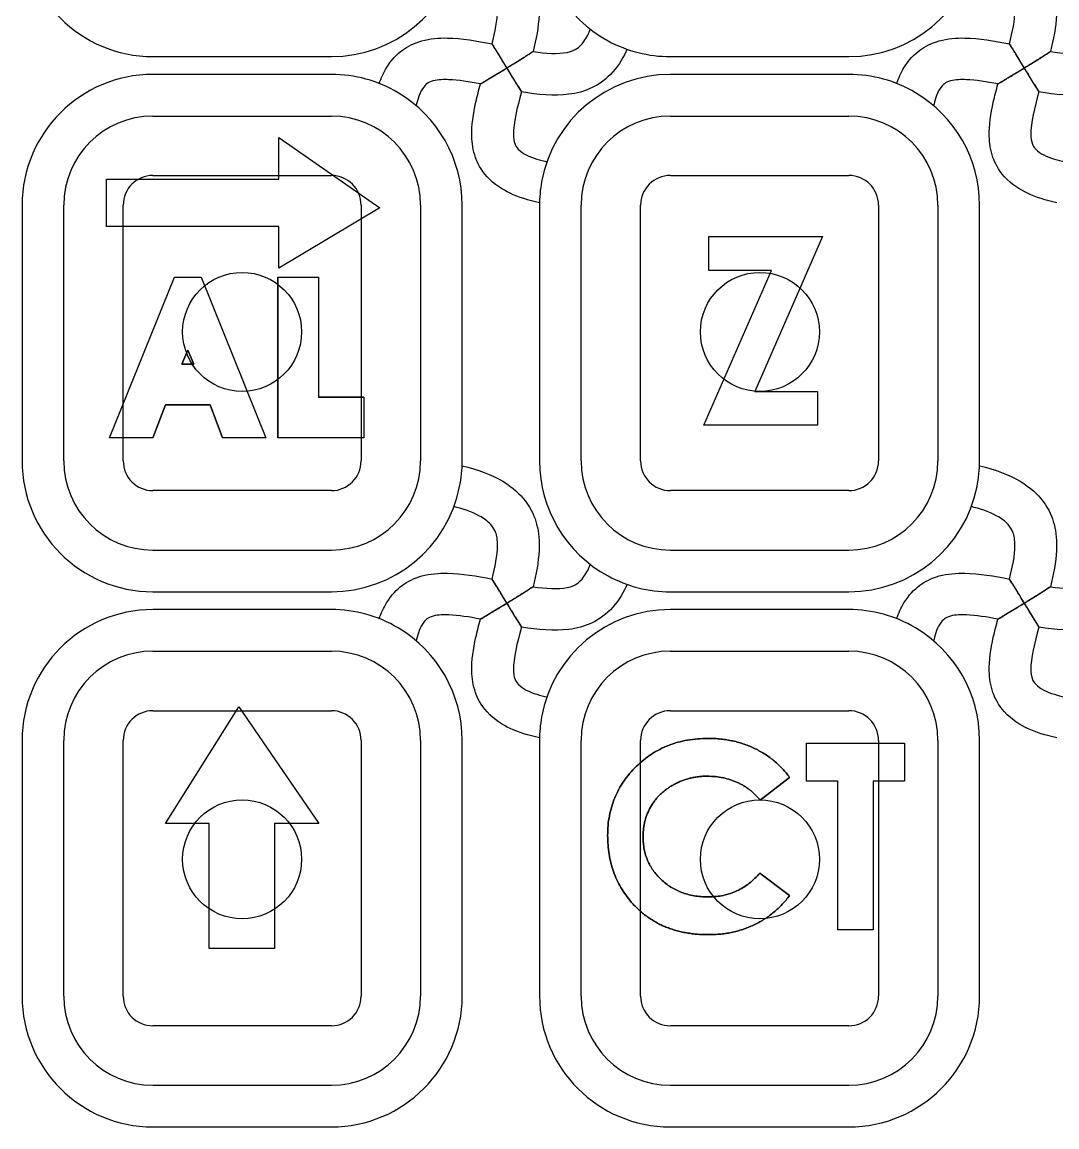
# Model space of a CAD drawing. Header units: millimetres. Extents: x -16.1 to 69.6, y -64.8 to -18.6.
# Drawn here: x -16.11 to 1.29, y -64.77 to -46.19 of the extents above; entities that cross this region are included whole.
import ezdxf

# ---------------------------------------------------------------- set-up
doc = ezdxf.new("R2010")
doc.units = ezdxf.units.MM
doc.linetypes.add('HIDDEN', pattern=[9.525, 6.35, -3.175])
doc.layers.get('0').update_dxf_attribs({"color": 137, "lineweight": 70, "true_color": 0x408080})
doc.layers.add('Hidden', color=254, linetype='HIDDEN', lineweight=70, true_color=0xd9d9d9)

msp = doc.modelspace()

# ---------------------------------------------------------------- linework, layer by layer
at = {"color": 254, "lineweight": -3, "true_color": 0xd9d9d9}
for p, q in [((-13.911, -46.774), (-10.911, -46.774)), ((-5.211, -46.774), (-2.211, -46.774)), ((-10.911, -47.074), (-13.911, -47.074)), ((-2.211, -47.074), (-5.211, -47.074)), ((-13.911, -47.774), (-10.911, -47.774)), ((-5.211, -47.774), (-2.211, -47.774)), ((-11.794, -48.134), (-10.094, -49.317)), ((-11.794, -48.834), (-11.794, -48.134)), ((-11.794, -48.134), (-10.094, -49.317)), ((-11.794, -48.834), (-11.794, -48.134)), ((-14.694, -48.834), (-11.794, -48.834)), ((-14.694, -49.634), (-14.694, -48.834)), ((-14.694, -48.834), (-11.794, -48.834)), ((-14.694, -49.634), (-14.694, -48.834)), ((-16.111, -49.274), (-16.111, -53.574)), ((-15.411, -53.574), (-15.411, -49.274)), ((-10.094, -49.317), (-11.794, -50.334)), ((-10.094, -49.317), (-11.794, -50.334)), ((-9.411, -49.274), (-9.411, -53.574)), ((-8.711, -53.574), (-8.711, -49.274)), ((-7.411, -49.274), (-7.411, -53.574)), ((-6.711, -53.574), (-6.711, -49.274)), ((-0.711, -49.274), (-0.711, -53.574)), ((-0.011, -53.574), (-0.011, -49.274)), ((-11.794, -49.634), (-14.694, -49.634)), ((-11.794, -49.634), (-14.694, -49.634)), ((-11.794, -50.334), (-11.794, -49.634)), ((-11.794, -50.334), (-11.794, -49.634)), ((-4.566, -49.799), (-2.652, -49.799)), ((-4.566, -50.369), (-4.566, -49.799)), ((-4.566, -49.799), (-2.652, -49.799)), ((-4.566, -50.369), (-4.566, -49.799)), ((-2.652, -49.799), (-3.79, -52.404)), ((-2.652, -49.799), (-3.79, -52.404)), ((-14.64, -53.184), (-13.55, -50.484)), ((-14.64, -53.184), (-13.55, -50.484)), ((-13.55, -50.484), (-13.1, -50.484)), ((-13.55, -50.484), (-13.1, -50.484)), ((-13.1, -50.484), (-12.01, -53.184)), ((-13.1, -50.484), (-12.01, -53.184)), ((-11.812, -50.484), (-11.812, -53.184)), ((-11.812, -50.484), (-11.127, -50.484)), ((-11.812, -50.484), (-11.127, -50.484)), ((-11.812, -53.184), (-11.812, -50.484)), ((-11.127, -50.484), (-11.127, -52.499)), ((-11.127, -50.484), (-11.127, -52.499)), ((-4.647, -52.974), (-3.509, -50.369)), ((-4.647, -52.974), (-3.509, -50.369)), ((-3.509, -50.369), (-4.566, -50.369)), ((-3.509, -50.369), (-4.566, -50.369)), ((-13.426, -51.946), (-13.325, -51.713)), ((-13.325, -51.713), (-13.426, -51.946)), ((-13.325, -51.713), (-13.225, -51.946)), ((-13.225, -51.946), (-13.325, -51.713)), ((-13.225, -51.946), (-13.426, -51.946)), ((-13.426, -51.946), (-13.225, -51.946)), ((-10.365, -52.499), (-11.127, -52.499)), ((-11.127, -52.499), (-10.365, -52.499)), ((-10.365, -52.499), (-10.365, -53.184)), ((-10.365, -52.499), (-10.365, -53.184)), ((-3.79, -52.404), (-2.734, -52.404)), ((-3.79, -52.404), (-2.734, -52.404)), ((-2.734, -52.404), (-2.734, -52.974)), ((-2.734, -52.404), (-2.734, -52.974)), ((-13.91, -53.184), (-13.7, -52.63)), ((-13.7, -52.63), (-13.91, -53.184)), ((-13.7, -52.63), (-12.951, -52.63)), ((-12.951, -52.63), (-13.7, -52.63)), ((-12.951, -52.63), (-12.741, -53.184)), ((-12.741, -53.184), (-12.951, -52.63)), ((-2.734, -52.974), (-4.647, -52.974)), ((-2.734, -52.974), (-4.647, -52.974)), ((-13.91, -53.184), (-14.64, -53.184)), ((-13.91, -53.184), (-14.64, -53.184)), ((-12.01, -53.184), (-12.741, -53.184)), ((-12.01, -53.184), (-12.741, -53.184)), ((-10.365, -53.184), (-11.812, -53.184)), ((-10.365, -53.184), (-11.812, -53.184)), ((-13.911, -55.074), (-10.911, -55.074)), ((-5.211, -55.074), (-2.211, -55.074)), ((-13.911, -55.774), (-10.911, -55.774)), ((-5.211, -55.774), (-2.211, -55.774)), ((-10.911, -56.074), (-13.911, -56.074)), ((-2.211, -56.074), (-5.211, -56.074)), ((-13.911, -56.774), (-10.911, -56.774)), ((-5.211, -56.774), (-2.211, -56.774)), ((-13.7, -59.674), (-12.468, -57.709)), ((-13.7, -59.674), (-12.468, -57.709)), ((-12.468, -57.709), (-11.121, -59.674)), ((-12.468, -57.709), (-11.121, -59.674)), ((-16.111, -58.274), (-16.111, -62.574)), ((-15.411, -62.574), (-15.411, -58.274)), ((-9.411, -58.274), (-9.411, -62.574)), ((-8.711, -62.574), (-8.711, -58.274)), ((-7.411, -58.274), (-7.411, -62.574)), ((-6.711, -62.574), (-6.711, -58.274)), ((-2.924, -58.957), (-2.924, -58.321)), ((-2.924, -58.321), (-1.274, -58.321)), ((-2.924, -58.321), (-1.274, -58.321)), ((-2.924, -58.957), (-2.924, -58.321)), ((-1.274, -58.321), (-1.274, -58.957)), ((-1.274, -58.321), (-1.274, -58.957)), ((-0.711, -58.274), (-0.711, -62.574)), ((-0.011, -62.574), (-0.011, -58.274)), ((-3.702, -59.277), (-3.206, -58.897)), ((-3.206, -58.897), (-3.702, -59.277)), ((-2.397, -58.957), (-2.924, -58.957)), ((-2.397, -58.957), (-2.924, -58.957)), ((-2.397, -61.461), (-2.397, -58.957)), ((-2.397, -61.461), (-2.397, -58.957)), ((-1.801, -58.957), (-1.801, -61.461)), ((-1.274, -58.957), (-1.801, -58.957)), ((-1.801, -58.957), (-1.801, -61.461)), ((-1.274, -58.957), (-1.801, -58.957)), ((-12.964, -59.674), (-13.7, -59.674)), ((-12.964, -59.674), (-13.7, -59.674)), ((-12.964, -61.774), (-12.964, -59.674)), ((-12.964, -61.774), (-12.964, -59.674)), ((-11.121, -59.674), (-11.864, -59.674)), ((-11.864, -59.674), (-11.864, -61.774)), ((-11.864, -59.674), (-11.864, -61.774)), ((-11.121, -59.674), (-11.864, -59.674)), ((-3.206, -60.883), (-3.704, -60.506)), ((-3.704, -60.506), (-3.206, -60.883)), ((-1.801, -61.461), (-2.397, -61.461)), ((-1.801, -61.461), (-2.397, -61.461)), ((-11.864, -61.774), (-12.964, -61.774)), ((-11.864, -61.774), (-12.964, -61.774)), ((-13.911, -64.074), (-10.911, -64.074)), ((-5.211, -64.074), (-2.211, -64.074)), ((-13.911, -64.774), (-10.911, -64.774)), ((-5.211, -64.774), (-2.211, -64.774))]:
    msp.add_line(p, q, dxfattribs=at)
for centre, radius, start, end in [((-13.911, -44.574), 2.2, 180, 270), ((-5.211, -44.574), 2.2, 180, 241.5672), ((-10.911, -44.574), 2.2, 270, 348.6735), ((-2.211, -44.574), 2.2, 270, 348.6735), ((-5.211, -44.574), 2.2, 241.5672, 270), ((-13.911, -49.274), 2.2, 90, 180), ((-10.911, -49.274), 2.2, 59.3326, 90), ((-5.211, -49.274), 2.2, 90, 169.6962), ((-2.211, -49.274), 2.2, 59.3326, 90), ((-10.911, -49.274), 2.2, 360, 59.3326), ((-2.211, -49.274), 2.2, 360, 59.3326), ((-13.911, -49.274), 1.5, 90, 180), ((-10.911, -49.274), 1.5, 360, 90), ((-5.211, -49.274), 1.5, 90, 180), ((-2.211, -49.274), 1.5, 360, 90), ((-5.211, -49.274), 2.2, 169.6962, 180), ((-13.911, -53.574), 2.2, 180, 270), ((-13.911, -53.574), 1.5, 180, 270), ((-10.911, -53.574), 1.5, 270, 360), ((-10.911, -53.574), 2.2, 348.6735, 360), ((-5.211, -53.574), 2.2, 180, 241.5672), ((-5.211, -53.574), 1.5, 180, 270), ((-2.211, -53.574), 1.5, 270, 360), ((-2.211, -53.574), 2.2, 348.6735, 360), ((-10.911, -53.574), 2.2, 270, 348.6735), ((-2.211, -53.574), 2.2, 270, 348.6735), ((-5.211, -53.574), 2.2, 241.5672, 270), ((-13.911, -58.274), 2.2, 90, 180), ((-10.911, -58.274), 2.2, 59.3326, 90), ((-5.211, -58.274), 2.2, 90, 169.6962), ((-2.211, -58.274), 2.2, 59.3326, 90), ((-10.911, -58.274), 2.2, 360, 59.3326), ((-2.211, -58.274), 2.2, 360, 59.3326), ((-13.911, -58.274), 1.5, 90, 180), ((-10.911, -58.274), 1.5, 360, 90), ((-5.211, -58.274), 1.5, 90, 180), ((-2.211, -58.274), 1.5, 360, 90), ((-5.211, -58.274), 2.2, 169.6962, 180), ((-13.911, -62.574), 2.2, 180, 270), ((-13.911, -62.574), 1.5, 180, 270), ((-10.911, -62.574), 1.5, 270, 360), ((-10.911, -62.574), 2.2, 270, 360), ((-5.211, -62.574), 2.2, 180, 270), ((-5.211, -62.574), 1.5, 180, 270), ((-2.211, -62.574), 2.2, 270, 360), ((-2.211, -62.574), 1.5, 270, 360)]:
    msp.add_arc(centre, radius, start, end, dxfattribs=at)
for points, knots in [([(-8.712, -44.656), (-8.447, -44.717), (-8.219, -44.803), (-7.857, -45.02), (-7.736, -45.134), (-7.541, -45.39), (-7.488, -45.528), (-7.421, -45.782), (-7.412, -45.932), (-7.428, -46.275), (-7.467, -46.481), (-7.52, -46.69)], [0.000002828, 0.000002828, 0.000002828, 0.000002828, 0.000819456, 0.000819456, 0.001568226, 0.001568226, 0.002499015, 0.002499015, 0.003742134, 0.003742134, 0.005425655, 0.005425655, 0.005425655, 0.005425655]), ([(-0.012, -44.656), (0.253, -44.717), (0.481, -44.803), (0.843, -45.02), (0.964, -45.134), (1.159, -45.39), (1.212, -45.528), (1.279, -45.782), (1.288, -45.932), (1.272, -46.275), (1.233, -46.481), (1.18, -46.69)], [0.000002828, 0.000002828, 0.000002828, 0.000002828, 0.000819456, 0.000819456, 0.001568226, 0.001568226, 0.002499015, 0.002499015, 0.003742134, 0.003742134, 0.005425655, 0.005425655, 0.005425655, 0.005425655]), ([(-8.209, -46.56), (-8.156, -46.356), (-8.118, -46.162), (-8.116, -45.9), (-8.129, -45.828), (-8.163, -45.738), (-8.185, -45.693), (-8.283, -45.586), (-8.35, -45.538), (-8.559, -45.423), (-8.723, -45.373), (-8.849, -45.343)], [0.000327031, 0.000327031, 0.000327031, 0.000327031, 0.000976371, 0.000976371, 0.001368265, 0.001368265, 0.001620602, 0.001620602, 0.001917694, 0.001917694, 0.002526456, 0.002526456, 0.002526456, 0.002526456]), ([(0.491, -46.56), (0.544, -46.356), (0.582, -46.162), (0.584, -45.9), (0.571, -45.828), (0.537, -45.738), (0.515, -45.693), (0.417, -45.586), (0.35, -45.538), (0.141, -45.423), (-0.023, -45.373), (-0.149, -45.343)], [0.000327031, 0.000327031, 0.000327031, 0.000327031, 0.000976371, 0.000976371, 0.001368265, 0.001368265, 0.001620602, 0.001620602, 0.001917694, 0.001917694, 0.002526456, 0.002526456, 0.002526456, 0.002526456]), ([(-7.52, -46.69), (-7.305, -46.722), (-7.102, -46.735), (-6.866, -46.687), (-6.816, -46.662), (-6.748, -46.615), (-6.707, -46.58), (-6.615, -46.452), (-6.58, -46.376), (-6.557, -46.314)], [0.000381157, 0.000381157, 0.000381157, 0.000381157, 0.001045418, 0.001045418, 0.001394921, 0.001394921, 0.001747637, 0.001747637, 0.00215263, 0.00215263, 0.00215263, 0.00215263]), ([(1.18, -46.69), (1.395, -46.722), (1.598, -46.735), (1.834, -46.687), (1.884, -46.662), (1.952, -46.615), (1.993, -46.58), (2.085, -46.452), (2.12, -46.376), (2.143, -46.314)], [0.000381157, 0.000381157, 0.000381157, 0.000381157, 0.001045418, 0.001045418, 0.001394921, 0.001394921, 0.001747637, 0.001747637, 0.00215263, 0.00215263, 0.00215263, 0.00215263]), ([(-10.106, -47.226), (-10.074, -47.134), (-10.033, -47.045), (-9.902, -46.83), (-9.81, -46.735), (-9.63, -46.602), (-9.524, -46.546), (-9.251, -46.471), (-9.106, -46.459), (-8.719, -46.466), (-8.465, -46.509), (-8.209, -46.56)], [0.000236583, 0.000236583, 0.000236583, 0.000236583, 0.000528899, 0.000528899, 0.000990963, 0.000990963, 0.001412118, 0.001412118, 0.001840691, 0.001840691, 0.002531894, 0.002531894, 0.002531894, 0.002531894]), ([(-7.96, -46.967), (-7.983, -46.928), (-8.019, -46.87), (-8.066, -46.792), (-8.101, -46.734), (-8.149, -46.656), (-8.185, -46.598), (-8.209, -46.56)], [-0.0000034663, -0.0000034663, -0.0000034663, -0.0000034663, 0.0002105346, 0.000317535, 0.0004245354, 0.0005315359, 0.0007455367, 0.0007455367, 0.0007455367, 0.0007455367]), ([(-1.406, -47.226), (-1.374, -47.134), (-1.333, -47.045), (-1.202, -46.83), (-1.11, -46.735), (-0.93, -46.602), (-0.824, -46.546), (-0.551, -46.471), (-0.406, -46.459), (-0.019, -46.466), (0.235, -46.509), (0.491, -46.56)], [0.000236583, 0.000236583, 0.000236583, 0.000236583, 0.000528899, 0.000528899, 0.000990963, 0.000990963, 0.001412118, 0.001412118, 0.001840691, 0.001840691, 0.002531894, 0.002531894, 0.002531894, 0.002531894]), ([(0.74, -46.967), (0.717, -46.928), (0.681, -46.87), (0.634, -46.792), (0.599, -46.734), (0.551, -46.656), (0.515, -46.598), (0.491, -46.56)], [-0.0000034663, -0.0000034663, -0.0000034663, -0.0000034663, 0.0002105346, 0.000317535, 0.0004245354, 0.0005315359, 0.0007455367, 0.0007455367, 0.0007455367, 0.0007455367]), ([(-7.52, -46.69), (-7.561, -46.718), (-7.623, -46.758), (-7.707, -46.811), (-7.77, -46.851), (-7.854, -46.903), (-7.917, -46.941), (-7.96, -46.967)], [0.0007914947, 0.0007914947, 0.0007914947, 0.0007914947, 0.0010182635, 0.0011316479, 0.0012450324, 0.0013584168, 0.0015851857, 0.0015851857, 0.0015851857, 0.0015851857]), ([(-5.938, -46.649), (-5.991, -46.772), (-6.068, -46.908), (-6.285, -47.152), (-6.402, -47.237), (-6.656, -47.359), (-6.791, -47.392), (-7.166, -47.439), (-7.435, -47.414), (-7.713, -47.369)], [0.000092008, 0.000092008, 0.000092008, 0.000092008, 0.000456488, 0.000456488, 0.000803951, 0.000803951, 0.001166887, 0.001166887, 0.001880234, 0.001880234, 0.001880234, 0.001880234]), ([(1.18, -46.69), (1.139, -46.718), (1.077, -46.758), (0.993, -46.811), (0.93, -46.851), (0.846, -46.903), (0.783, -46.941), (0.74, -46.967)], [0.0007914947, 0.0007914947, 0.0007914947, 0.0007914947, 0.0010182635, 0.0011316479, 0.0012450324, 0.0013584168, 0.0015851857, 0.0015851857, 0.0015851857, 0.0015851857]), ([(2.762, -46.649), (2.709, -46.772), (2.632, -46.908), (2.415, -47.152), (2.298, -47.237), (2.044, -47.359), (1.909, -47.392), (1.534, -47.439), (1.265, -47.414), (0.987, -47.369)], [0.000092008, 0.000092008, 0.000092008, 0.000092008, 0.000456488, 0.000456488, 0.000803951, 0.000803951, 0.001166887, 0.001166887, 0.001880234, 0.001880234, 0.001880234, 0.001880234]), ([(-8.403, -47.235), (-8.361, -47.209), (-8.298, -47.171), (-8.213, -47.12), (-8.15, -47.082), (-8.065, -47.031), (-8.002, -46.993), (-7.96, -46.967)], [0.0007893728, 0.0007893728, 0.0007893728, 0.0007893728, 0.0010155213, 0.0011285956, 0.0012416698, 0.0013547441, 0.0015808926, 0.0015808926, 0.0015808926, 0.0015808926]), ([(-7.96, -46.967), (-7.937, -47.005), (-7.902, -47.063), (-7.855, -47.14), (-7.82, -47.197), (-7.773, -47.274), (-7.737, -47.331), (-7.713, -47.369)], [-0.0000034661, -0.0000034661, -0.0000034661, -0.0000034661, 0.0002097471, 0.0003163537, 0.0004229602, 0.0005295668, 0.00074278, 0.00074278, 0.00074278, 0.00074278]), ([(0.297, -47.235), (0.339, -47.209), (0.402, -47.171), (0.487, -47.12), (0.55, -47.082), (0.635, -47.031), (0.698, -46.993), (0.74, -46.967)], [0.0007893728, 0.0007893728, 0.0007893728, 0.0007893728, 0.0010155213, 0.0011285956, 0.0012416698, 0.0013547441, 0.0015808926, 0.0015808926, 0.0015808926, 0.0015808926]), ([(0.74, -46.967), (0.763, -47.005), (0.798, -47.063), (0.845, -47.14), (0.88, -47.197), (0.927, -47.274), (0.963, -47.331), (0.987, -47.369)], [-0.0000034661, -0.0000034661, -0.0000034661, -0.0000034661, 0.0002097471, 0.0003163537, 0.0004229602, 0.0005295668, 0.00074278, 0.00074278, 0.00074278, 0.00074278]), ([(-8.403, -47.235), (-8.594, -47.199), (-8.775, -47.169), (-9.011, -47.159), (-9.115, -47.16), (-9.251, -47.197), (-9.282, -47.214), (-9.324, -47.247), (-9.351, -47.273), (-9.436, -47.407), (-9.468, -47.523), (-9.484, -47.599)], [0.000387385, 0.000387385, 0.000387385, 0.000387385, 0.000988069, 0.000988069, 0.001280582, 0.001280582, 0.001454996, 0.001454996, 0.001624699, 0.001624699, 0.001965327, 0.001965327, 0.001965327, 0.001965327]), ([(0.297, -47.235), (0.106, -47.199), (-0.075, -47.169), (-0.311, -47.159), (-0.415, -47.16), (-0.551, -47.197), (-0.582, -47.214), (-0.624, -47.247), (-0.651, -47.273), (-0.736, -47.407), (-0.768, -47.523), (-0.784, -47.599)], [0.000387385, 0.000387385, 0.000387385, 0.000387385, 0.000988069, 0.000988069, 0.001280582, 0.001280582, 0.001454996, 0.001454996, 0.001624699, 0.001624699, 0.001965327, 0.001965327, 0.001965327, 0.001965327]), ([(-7.41, -49.231), (-7.598, -49.192), (-7.763, -49.14), (-8.028, -49.014), (-8.172, -48.927), (-8.4, -48.675), (-8.455, -48.557), (-8.529, -48.35), (-8.545, -48.227), (-8.553, -47.93), (-8.526, -47.738), (-8.458, -47.439), (-8.431, -47.337), (-8.403, -47.235)], [0.000002739, 0.000002739, 0.000002739, 0.000002739, 0.000579261, 0.000579261, 0.00107504, 0.00107504, 0.001516362, 0.001516362, 0.002133538, 0.002133538, 0.003101776, 0.003101776, 0.003591376, 0.003591376, 0.003591376, 0.003591376]), ([(-7.713, -47.369), (-7.789, -47.634), (-7.852, -47.892), (-7.848, -48.134), (-7.843, -48.197), (-7.813, -48.271), (-7.798, -48.299), (-7.729, -48.371), (-7.678, -48.403), (-7.52, -48.485), (-7.385, -48.521), (-7.285, -48.542)], [0.000314466, 0.000314466, 0.000314466, 0.000314466, 0.001136934, 0.001136934, 0.001344298, 0.001344298, 0.001436388, 0.001436388, 0.001557454, 0.001557454, 0.001859731, 0.001859731, 0.001859731, 0.001859731]), ([(1.29, -49.231), (1.102, -49.192), (0.937, -49.14), (0.672, -49.014), (0.528, -48.927), (0.3, -48.675), (0.245, -48.557), (0.171, -48.35), (0.155, -48.227), (0.147, -47.93), (0.174, -47.738), (0.242, -47.439), (0.269, -47.337), (0.297, -47.235)], [0.000002739, 0.000002739, 0.000002739, 0.000002739, 0.000579261, 0.000579261, 0.00107504, 0.00107504, 0.001516362, 0.001516362, 0.002133538, 0.002133538, 0.003101776, 0.003101776, 0.003591376, 0.003591376, 0.003591376, 0.003591376]), ([(0.987, -47.369), (0.911, -47.634), (0.848, -47.892), (0.852, -48.134), (0.857, -48.197), (0.887, -48.271), (0.902, -48.299), (0.971, -48.371), (1.022, -48.403), (1.18, -48.485), (1.315, -48.521), (1.415, -48.542)], [0.000314466, 0.000314466, 0.000314466, 0.000314466, 0.001136934, 0.001136934, 0.001344298, 0.001344298, 0.001436388, 0.001436388, 0.001557454, 0.001557454, 0.001859731, 0.001859731, 0.001859731, 0.001859731]), ([(-8.712, -53.656), (-8.447, -53.717), (-8.219, -53.803), (-7.857, -54.02), (-7.736, -54.134), (-7.541, -54.39), (-7.488, -54.528), (-7.421, -54.782), (-7.412, -54.932), (-7.428, -55.275), (-7.467, -55.481), (-7.52, -55.69)], [0.000002828, 0.000002828, 0.000002828, 0.000002828, 0.000819456, 0.000819456, 0.001568226, 0.001568226, 0.002499015, 0.002499015, 0.003742134, 0.003742134, 0.005425654, 0.005425654, 0.005425654, 0.005425654]), ([(-0.012, -53.656), (0.253, -53.717), (0.481, -53.803), (0.843, -54.02), (0.964, -54.134), (1.159, -54.39), (1.212, -54.528), (1.279, -54.782), (1.288, -54.932), (1.272, -55.275), (1.233, -55.481), (1.18, -55.69)], [0.000002828, 0.000002828, 0.000002828, 0.000002828, 0.000819456, 0.000819456, 0.001568226, 0.001568226, 0.002499015, 0.002499015, 0.003742134, 0.003742134, 0.005425654, 0.005425654, 0.005425654, 0.005425654]), ([(-8.209, -55.56), (-8.156, -55.356), (-8.118, -55.162), (-8.116, -54.9), (-8.129, -54.828), (-8.163, -54.738), (-8.185, -54.693), (-8.283, -54.586), (-8.35, -54.538), (-8.559, -54.423), (-8.723, -54.373), (-8.849, -54.343)], [0.000327031, 0.000327031, 0.000327031, 0.000327031, 0.000976371, 0.000976371, 0.001368265, 0.001368265, 0.001620602, 0.001620602, 0.001917694, 0.001917694, 0.002526457, 0.002526457, 0.002526457, 0.002526457]), ([(0.491, -55.56), (0.544, -55.356), (0.582, -55.162), (0.584, -54.9), (0.571, -54.828), (0.537, -54.738), (0.515, -54.693), (0.417, -54.586), (0.35, -54.538), (0.141, -54.423), (-0.023, -54.373), (-0.149, -54.343)], [0.000327031, 0.000327031, 0.000327031, 0.000327031, 0.000976371, 0.000976371, 0.001368265, 0.001368265, 0.001620602, 0.001620602, 0.001917694, 0.001917694, 0.002526456, 0.002526456, 0.002526456, 0.002526456]), ([(-7.52, -55.69), (-7.305, -55.722), (-7.102, -55.735), (-6.866, -55.687), (-6.816, -55.662), (-6.748, -55.615), (-6.707, -55.58), (-6.615, -55.452), (-6.58, -55.376), (-6.557, -55.314)], [0.000381157, 0.000381157, 0.000381157, 0.000381157, 0.001045418, 0.001045418, 0.001394921, 0.001394921, 0.001747637, 0.001747637, 0.00215263, 0.00215263, 0.00215263, 0.00215263]), ([(1.18, -55.69), (1.395, -55.722), (1.598, -55.735), (1.834, -55.687), (1.884, -55.662), (1.952, -55.615), (1.993, -55.58), (2.085, -55.452), (2.12, -55.376), (2.143, -55.314)], [0.000381157, 0.000381157, 0.000381157, 0.000381157, 0.001045418, 0.001045418, 0.001394921, 0.001394921, 0.001747637, 0.001747637, 0.00215263, 0.00215263, 0.00215263, 0.00215263]), ([(-10.106, -56.226), (-10.074, -56.134), (-10.033, -56.045), (-9.902, -55.83), (-9.81, -55.735), (-9.63, -55.602), (-9.524, -55.546), (-9.251, -55.471), (-9.106, -55.459), (-8.719, -55.466), (-8.465, -55.509), (-8.209, -55.56)], [0.000236584, 0.000236584, 0.000236584, 0.000236584, 0.000528899, 0.000528899, 0.000990963, 0.000990963, 0.001412118, 0.001412118, 0.001840691, 0.001840691, 0.002531894, 0.002531894, 0.002531894, 0.002531894]), ([(-1.406, -56.226), (-1.374, -56.134), (-1.333, -56.045), (-1.202, -55.83), (-1.11, -55.735), (-0.93, -55.602), (-0.824, -55.546), (-0.551, -55.471), (-0.406, -55.459), (-0.019, -55.466), (0.235, -55.509), (0.491, -55.56)], [0.000236584, 0.000236584, 0.000236584, 0.000236584, 0.000528899, 0.000528899, 0.000990963, 0.000990963, 0.001412118, 0.001412118, 0.001840691, 0.001840691, 0.002531893, 0.002531893, 0.002531893, 0.002531893]), ([(-7.96, -55.967), (-7.983, -55.928), (-8.019, -55.87), (-8.066, -55.792), (-8.101, -55.734), (-8.149, -55.656), (-8.185, -55.598), (-8.209, -55.56)], [-0.0000034663, -0.0000034663, -0.0000034663, -0.0000034663, 0.0002105346, 0.000317535, 0.0004245354, 0.0005315359, 0.0007455367, 0.0007455367, 0.0007455367, 0.0007455367]), ([(-7.52, -55.69), (-7.561, -55.718), (-7.623, -55.758), (-7.707, -55.811), (-7.77, -55.851), (-7.854, -55.903), (-7.917, -55.941), (-7.96, -55.967)], [0.0007914947, 0.0007914947, 0.0007914947, 0.0007914947, 0.0010182635, 0.0011316479, 0.0012450324, 0.0013584168, 0.0015851857, 0.0015851857, 0.0015851857, 0.0015851857]), ([(-5.938, -55.649), (-5.991, -55.772), (-6.068, -55.908), (-6.285, -56.152), (-6.402, -56.237), (-6.656, -56.359), (-6.791, -56.392), (-7.166, -56.439), (-7.435, -56.414), (-7.713, -56.369)], [0.000092008, 0.000092008, 0.000092008, 0.000092008, 0.000456488, 0.000456488, 0.000803951, 0.000803951, 0.001166887, 0.001166887, 0.001880234, 0.001880234, 0.001880234, 0.001880234]), ([(0.74, -55.967), (0.717, -55.928), (0.681, -55.87), (0.634, -55.792), (0.599, -55.734), (0.551, -55.656), (0.515, -55.598), (0.491, -55.56)], [-0.0000034663, -0.0000034663, -0.0000034663, -0.0000034663, 0.0002105346, 0.000317535, 0.0004245354, 0.0005315359, 0.0007455367, 0.0007455367, 0.0007455367, 0.0007455367]), ([(1.18, -55.69), (1.139, -55.718), (1.077, -55.758), (0.993, -55.811), (0.93, -55.851), (0.846, -55.903), (0.783, -55.941), (0.74, -55.967)], [0.0007914947, 0.0007914947, 0.0007914947, 0.0007914947, 0.0010182635, 0.0011316479, 0.0012450324, 0.0013584168, 0.0015851857, 0.0015851857, 0.0015851857, 0.0015851857]), ([(2.762, -55.649), (2.709, -55.772), (2.632, -55.908), (2.415, -56.152), (2.298, -56.237), (2.044, -56.359), (1.909, -56.392), (1.534, -56.439), (1.265, -56.414), (0.987, -56.369)], [0.000092008, 0.000092008, 0.000092008, 0.000092008, 0.000456488, 0.000456488, 0.000803951, 0.000803951, 0.001166887, 0.001166887, 0.001880234, 0.001880234, 0.001880234, 0.001880234]), ([(-8.403, -56.235), (-8.361, -56.209), (-8.298, -56.171), (-8.213, -56.12), (-8.15, -56.082), (-8.065, -56.031), (-8.002, -55.993), (-7.96, -55.967)], [0.0007893728, 0.0007893728, 0.0007893728, 0.0007893728, 0.0010155213, 0.0011285956, 0.0012416698, 0.0013547441, 0.0015808926, 0.0015808926, 0.0015808926, 0.0015808926]), ([(-7.96, -55.967), (-7.937, -56.005), (-7.902, -56.063), (-7.855, -56.14), (-7.82, -56.197), (-7.773, -56.274), (-7.737, -56.331), (-7.713, -56.369)], [-0.0000034661, -0.0000034661, -0.0000034661, -0.0000034661, 0.0002097471, 0.0003163537, 0.0004229602, 0.0005295668, 0.00074278, 0.00074278, 0.00074278, 0.00074278]), ([(0.297, -56.235), (0.339, -56.209), (0.402, -56.171), (0.487, -56.12), (0.55, -56.082), (0.635, -56.031), (0.698, -55.993), (0.74, -55.967)], [0.0007893728, 0.0007893728, 0.0007893728, 0.0007893728, 0.0010155213, 0.0011285956, 0.0012416698, 0.0013547441, 0.0015808926, 0.0015808926, 0.0015808926, 0.0015808926]), ([(0.74, -55.967), (0.763, -56.005), (0.798, -56.063), (0.845, -56.14), (0.88, -56.197), (0.927, -56.274), (0.963, -56.331), (0.987, -56.369)], [-0.0000034661, -0.0000034661, -0.0000034661, -0.0000034661, 0.0002097471, 0.0003163537, 0.0004229602, 0.0005295668, 0.00074278, 0.00074278, 0.00074278, 0.00074278]), ([(-8.403, -56.235), (-8.594, -56.199), (-8.775, -56.169), (-9.011, -56.159), (-9.115, -56.16), (-9.251, -56.197), (-9.282, -56.214), (-9.324, -56.247), (-9.351, -56.273), (-9.436, -56.407), (-9.468, -56.523), (-9.484, -56.599)], [0.000387385, 0.000387385, 0.000387385, 0.000387385, 0.000988069, 0.000988069, 0.001280582, 0.001280582, 0.001454996, 0.001454996, 0.001624699, 0.001624699, 0.001965326, 0.001965326, 0.001965326, 0.001965326]), ([(-7.41, -58.231), (-7.598, -58.192), (-7.763, -58.14), (-8.028, -58.014), (-8.172, -57.927), (-8.4, -57.675), (-8.455, -57.557), (-8.529, -57.35), (-8.545, -57.227), (-8.553, -56.93), (-8.526, -56.738), (-8.458, -56.439), (-8.431, -56.337), (-8.403, -56.235)], [0.000002739, 0.000002739, 0.000002739, 0.000002739, 0.000579261, 0.000579261, 0.00107504, 0.00107504, 0.001516362, 0.001516362, 0.002133538, 0.002133538, 0.003101776, 0.003101776, 0.003591376, 0.003591376, 0.003591376, 0.003591376]), ([(0.297, -56.235), (0.106, -56.199), (-0.075, -56.169), (-0.311, -56.159), (-0.415, -56.16), (-0.551, -56.197), (-0.582, -56.214), (-0.624, -56.247), (-0.651, -56.273), (-0.736, -56.407), (-0.768, -56.523), (-0.784, -56.599)], [0.000387385, 0.000387385, 0.000387385, 0.000387385, 0.000988069, 0.000988069, 0.001280582, 0.001280582, 0.001454996, 0.001454996, 0.001624699, 0.001624699, 0.001965326, 0.001965326, 0.001965326, 0.001965326]), ([(1.29, -58.231), (1.102, -58.192), (0.937, -58.14), (0.672, -58.014), (0.528, -57.927), (0.3, -57.675), (0.245, -57.557), (0.171, -57.35), (0.155, -57.227), (0.147, -56.93), (0.174, -56.738), (0.242, -56.439), (0.269, -56.337), (0.297, -56.235)], [0.000002739, 0.000002739, 0.000002739, 0.000002739, 0.000579261, 0.000579261, 0.00107504, 0.00107504, 0.001516362, 0.001516362, 0.002133538, 0.002133538, 0.003101776, 0.003101776, 0.003591376, 0.003591376, 0.003591376, 0.003591376]), ([(-7.713, -56.369), (-7.789, -56.634), (-7.852, -56.892), (-7.848, -57.134), (-7.843, -57.197), (-7.813, -57.271), (-7.798, -57.299), (-7.729, -57.371), (-7.678, -57.403), (-7.52, -57.485), (-7.385, -57.521), (-7.285, -57.542)], [0.000314466, 0.000314466, 0.000314466, 0.000314466, 0.001136934, 0.001136934, 0.001344298, 0.001344298, 0.001436388, 0.001436388, 0.001557454, 0.001557454, 0.001859731, 0.001859731, 0.001859731, 0.001859731]), ([(0.987, -56.369), (0.911, -56.634), (0.848, -56.892), (0.852, -57.134), (0.857, -57.197), (0.887, -57.271), (0.902, -57.299), (0.971, -57.371), (1.022, -57.403), (1.18, -57.485), (1.315, -57.521), (1.415, -57.542)], [0.000314466, 0.000314466, 0.000314466, 0.000314466, 0.001136934, 0.001136934, 0.001344298, 0.001344298, 0.001436388, 0.001436388, 0.001557454, 0.001557454, 0.001859731, 0.001859731, 0.001859731, 0.001859731]), ([(-4.576, -58.24), (-4.635, -58.242), (-4.752, -58.245), (-4.922, -58.267), (-5.086, -58.303), (-5.241, -58.355), (-5.389, -58.422), (-5.53, -58.503), (-5.662, -58.6), (-5.785, -58.709), (-5.898, -58.83), (-5.996, -58.958), (-6.079, -59.094), (-6.147, -59.237), (-6.2, -59.386), (-6.238, -59.542), (-6.261, -59.705), (-6.264, -59.816), (-6.265, -59.873)], [-1, -1, -1, -1, -0.932328, -0.866815, -0.803415, -0.741246, -0.679655, -0.618217, -0.556258, -0.492743, -0.42947, -0.368235, -0.307748, -0.248014, -0.187955, -0.127014, -0.064558, 0, 0, 0, 0]), ([(-6.265, -59.873), (-6.264, -59.816), (-6.261, -59.705), (-6.238, -59.542), (-6.2, -59.386), (-6.147, -59.237), (-6.079, -59.094), (-5.996, -58.958), (-5.898, -58.83), (-5.785, -58.709), (-5.662, -58.6), (-5.53, -58.503), (-5.389, -58.422), (-5.241, -58.355), (-5.086, -58.303), (-4.922, -58.267), (-4.752, -58.245), (-4.635, -58.242), (-4.576, -58.24)], [0, 0, 0, 0, 0.064558, 0.127014, 0.187955, 0.248014, 0.307748, 0.368235, 0.42947, 0.492743, 0.556258, 0.618217, 0.679655, 0.741246, 0.803415, 0.866815, 0.932328, 1, 1, 1, 1]), ([(-3.206, -58.897), (-3.225, -58.872), (-3.263, -58.821), (-3.326, -58.749), (-3.393, -58.683), (-3.463, -58.619), (-3.538, -58.561), (-3.616, -58.507), (-3.699, -58.458), (-3.785, -58.412), (-3.874, -58.372), (-3.967, -58.337), (-4.062, -58.306), (-4.16, -58.283), (-4.26, -58.264), (-4.363, -58.25), (-4.468, -58.242), (-4.54, -58.241), (-4.576, -58.24)], [-1, -1, -1, -1, -0.939512, -0.879355, -0.819628, -0.759806, -0.700192, -0.63974, -0.57879, -0.517127, -0.45507, -0.392395, -0.329267, -0.265682, -0.201215, -0.135683, -0.068548, 0, 0, 0, 0]), ([(-4.576, -58.24), (-4.54, -58.241), (-4.468, -58.242), (-4.363, -58.25), (-4.26, -58.264), (-4.16, -58.283), (-4.062, -58.306), (-3.967, -58.337), (-3.874, -58.372), (-3.785, -58.412), (-3.699, -58.458), (-3.616, -58.507), (-3.538, -58.561), (-3.463, -58.619), (-3.393, -58.683), (-3.326, -58.749), (-3.263, -58.821), (-3.225, -58.872), (-3.206, -58.897)], [0, 0, 0, 0, 0.068548, 0.135683, 0.201215, 0.265682, 0.329267, 0.392395, 0.45507, 0.517127, 0.57879, 0.63974, 0.700192, 0.759806, 0.819628, 0.879355, 0.939512, 1, 1, 1, 1]), ([(-5.669, -59.892), (-5.669, -59.864), (-5.669, -59.839), (-5.668, -59.82), (-5.666, -59.799), (-5.664, -59.776), (-5.661, -59.751), (-5.658, -59.727), (-5.654, -59.704), (-5.65, -59.683), (-5.646, -59.661), (-5.641, -59.64), (-5.635, -59.618), (-5.629, -59.596), (-5.623, -59.575), (-5.617, -59.556), (-5.61, -59.537), (-5.602, -59.516), (-5.593, -59.495), (-5.584, -59.473), (-5.575, -59.454), (-5.566, -59.436), (-5.558, -59.418), (-5.547, -59.4), (-5.536, -59.381), (-5.525, -59.362), (-5.512, -59.343), (-5.499, -59.324), (-5.486, -59.306), (-5.473, -59.288), (-5.46, -59.271), (-5.447, -59.255), (-5.434, -59.239), (-5.419, -59.224), (-5.405, -59.208), (-5.39, -59.193), (-5.374, -59.177), (-5.357, -59.162), (-5.341, -59.147), (-5.323, -59.133), (-5.306, -59.119), (-5.288, -59.105), (-5.27, -59.091), (-5.251, -59.078), (-5.231, -59.065), (-5.212, -59.052), (-5.192, -59.039), (-5.171, -59.027), (-5.151, -59.016), (-5.13, -59.005), (-5.108, -58.994), (-5.084, -58.983), (-5.061, -58.972), (-5.039, -58.962), (-5.019, -58.954), (-4.999, -58.946), (-4.977, -58.939), (-4.954, -58.931), (-4.93, -58.924), (-4.907, -58.917), (-4.883, -58.911), (-4.86, -58.905), (-4.837, -58.9), (-4.815, -58.896), (-4.792, -58.892), (-4.768, -58.888), (-4.742, -58.885), (-4.716, -58.882), (-4.692, -58.88), (-4.67, -58.878), (-4.649, -58.877), (-4.625, -58.877), (-4.596, -58.876)], [-0.9973361, -0.9973361, -0.9973361, -0.9973361, -0.9569236, -0.9569236, -0.9569236, -0.914543, -0.914543, -0.914543, -0.873319, -0.873319, -0.873319, -0.8324589, -0.8324589, -0.8324589, -0.7917756, -0.7917756, -0.7917756, -0.7516273, -0.7516273, -0.7516273, -0.7113839, -0.7113839, -0.7113839, -0.6708686, -0.6708686, -0.6708686, -0.6304052, -0.6304052, -0.6304052, -0.58998, -0.58998, -0.58998, -0.549883, -0.549883, -0.549883, -0.5094918, -0.5094918, -0.5094918, -0.468818, -0.468818, -0.468818, -0.4276857, -0.4276857, -0.4276857, -0.3859252, -0.3859252, -0.3859252, -0.3431215, -0.3431215, -0.3431215, -0.3001527, -0.3001527, -0.3001527, -0.2576498, -0.2576498, -0.2576498, -0.2154031, -0.2154031, -0.2154031, -0.172752, -0.172752, -0.172752, -0.1304626, -0.1304626, -0.1304626, -0.0875019, -0.0875019, -0.0875019, -0.0439549, -0.0439549, -0.0439549, -0.0027117, -0.0027117, -0.0027117, -0.0027117]), ([(-4.596, -58.876), (-4.625, -58.877), (-4.649, -58.877), (-4.67, -58.878), (-4.692, -58.88), (-4.716, -58.882), (-4.742, -58.885), (-4.768, -58.888), (-4.792, -58.892), (-4.815, -58.896), (-4.837, -58.9), (-4.86, -58.905), (-4.883, -58.911), (-4.907, -58.917), (-4.93, -58.924), (-4.954, -58.931), (-4.977, -58.939), (-4.999, -58.946), (-5.019, -58.954), (-5.039, -58.962), (-5.061, -58.972), (-5.084, -58.983), (-5.108, -58.994), (-5.13, -59.005), (-5.151, -59.016), (-5.171, -59.027), (-5.192, -59.039), (-5.212, -59.052), (-5.231, -59.065), (-5.251, -59.078), (-5.27, -59.091), (-5.288, -59.105), (-5.306, -59.119), (-5.323, -59.133), (-5.341, -59.147), (-5.357, -59.162), (-5.374, -59.177), (-5.39, -59.193), (-5.405, -59.208), (-5.419, -59.224), (-5.434, -59.239), (-5.447, -59.255), (-5.46, -59.271), (-5.473, -59.288), (-5.486, -59.306), (-5.499, -59.324), (-5.512, -59.343), (-5.525, -59.362), (-5.536, -59.381), (-5.547, -59.4), (-5.558, -59.418), (-5.566, -59.436), (-5.575, -59.454), (-5.584, -59.473), (-5.593, -59.495), (-5.602, -59.516), (-5.61, -59.537), (-5.617, -59.556), (-5.623, -59.575), (-5.629, -59.596), (-5.635, -59.618), (-5.641, -59.64), (-5.646, -59.661), (-5.65, -59.683), (-5.654, -59.704), (-5.658, -59.727), (-5.661, -59.751), (-5.664, -59.776), (-5.666, -59.799), (-5.668, -59.82), (-5.669, -59.839), (-5.669, -59.864), (-5.669, -59.892)], [0.0027117, 0.0027117, 0.0027117, 0.0027117, 0.0439549, 0.0439549, 0.0439549, 0.0875019, 0.0875019, 0.0875019, 0.1304626, 0.1304626, 0.1304626, 0.172752, 0.172752, 0.172752, 0.2154031, 0.2154031, 0.2154031, 0.2576498, 0.2576498, 0.2576498, 0.3001527, 0.3001527, 0.3001527, 0.3431215, 0.3431215, 0.3431215, 0.3859252, 0.3859252, 0.3859252, 0.4276857, 0.4276857, 0.4276857, 0.468818, 0.468818, 0.468818, 0.5094918, 0.5094918, 0.5094918, 0.549883, 0.549883, 0.549883, 0.58998, 0.58998, 0.58998, 0.6304052, 0.6304052, 0.6304052, 0.6708686, 0.6708686, 0.6708686, 0.7113839, 0.7113839, 0.7113839, 0.7516273, 0.7516273, 0.7516273, 0.7917756, 0.7917756, 0.7917756, 0.8324589, 0.8324589, 0.8324589, 0.873319, 0.873319, 0.873319, 0.914543, 0.914543, 0.914543, 0.9569236, 0.9569236, 0.9569236, 0.9973361, 0.9973361, 0.9973361, 0.9973361]), ([(-4.596, -58.876), (-4.541, -58.878), (-4.493, -58.879), (-4.451, -58.883), (-4.41, -58.887), (-4.367, -58.894), (-4.323, -58.903), (-4.28, -58.912), (-4.239, -58.923), (-4.199, -58.936), (-4.16, -58.949), (-4.121, -58.964), (-4.083, -58.981), (-4.064, -58.99), (-4.045, -58.999), (-4.027, -59.009), (-4.008, -59.019), (-3.991, -59.028), (-3.974, -59.038), (-3.958, -59.048), (-3.941, -59.059), (-3.923, -59.072), (-3.905, -59.084), (-3.888, -59.096), (-3.874, -59.107), (-3.86, -59.118), (-3.845, -59.131), (-3.829, -59.145), (-3.813, -59.159), (-3.797, -59.174), (-3.782, -59.188), (-3.767, -59.203), (-3.753, -59.218), (-3.739, -59.233), (-3.728, -59.246), (-3.716, -59.26), (-3.702, -59.277)], [-0.9955364, -0.9955364, -0.9955364, -0.9955364, -0.8681826, -0.8681826, -0.8681826, -0.7408437, -0.7408437, -0.7408437, -0.616148, -0.616148, -0.616148, -0.492456, -0.492456, -0.492456, -0.4309734, -0.4309734, -0.4309734, -0.3698501, -0.3698501, -0.3698501, -0.3092949, -0.3092949, -0.3092949, -0.2482943, -0.2482943, -0.2482943, -0.1871212, -0.1871212, -0.1871212, -0.1254749, -0.1254749, -0.1254749, -0.0631633, -0.0631633, -0.0631633, -0.0111078, -0.0111078, -0.0111078, -0.0111078]), ([(-3.702, -59.277), (-3.716, -59.26), (-3.728, -59.246), (-3.739, -59.233), (-3.753, -59.218), (-3.767, -59.203), (-3.782, -59.188), (-3.797, -59.174), (-3.813, -59.159), (-3.829, -59.145), (-3.845, -59.131), (-3.86, -59.118), (-3.874, -59.107), (-3.888, -59.096), (-3.905, -59.084), (-3.923, -59.072), (-3.941, -59.059), (-3.958, -59.048), (-3.974, -59.038), (-3.991, -59.028), (-4.008, -59.019), (-4.027, -59.009), (-4.045, -58.999), (-4.064, -58.99), (-4.083, -58.981), (-4.121, -58.964), (-4.16, -58.949), (-4.199, -58.936), (-4.239, -58.923), (-4.28, -58.912), (-4.323, -58.903), (-4.367, -58.894), (-4.41, -58.887), (-4.451, -58.883), (-4.493, -58.879), (-4.541, -58.878), (-4.596, -58.876)], [0.0111078, 0.0111078, 0.0111078, 0.0111078, 0.0631633, 0.0631633, 0.0631633, 0.1254749, 0.1254749, 0.1254749, 0.1871212, 0.1871212, 0.1871212, 0.2482943, 0.2482943, 0.2482943, 0.3092949, 0.3092949, 0.3092949, 0.3698501, 0.3698501, 0.3698501, 0.4309734, 0.4309734, 0.4309734, 0.492456, 0.492456, 0.492456, 0.616148, 0.616148, 0.616148, 0.7408437, 0.7408437, 0.7408437, 0.8681826, 0.8681826, 0.8681826, 0.9955364, 0.9955364, 0.9955364, 0.9955364]), ([(-6.265, -59.873), (-6.264, -59.926), (-6.262, -60.032), (-6.242, -60.187), (-6.212, -60.337), (-6.168, -60.481), (-6.112, -60.618), (-6.043, -60.75), (-5.962, -60.875), (-5.899, -60.953), (-5.867, -60.992)], [-1, -1, -1, -1, -0.867311, -0.738958, -0.613614, -0.490734, -0.36878, -0.247156, -0.124329, 0, 0, 0, 0]), ([(-5.867, -60.992), (-5.899, -60.953), (-5.962, -60.875), (-6.043, -60.75), (-6.112, -60.618), (-6.168, -60.481), (-6.212, -60.337), (-6.242, -60.187), (-6.262, -60.032), (-6.264, -59.926), (-6.265, -59.873)], [0, 0, 0, 0, 0.124329, 0.247156, 0.36878, 0.490734, 0.613614, 0.738958, 0.867311, 1, 1, 1, 1]), ([(-4.575, -60.905), (-4.622, -60.904), (-4.663, -60.903), (-4.699, -60.901), (-4.735, -60.898), (-4.773, -60.893), (-4.812, -60.886), (-4.85, -60.879), (-4.886, -60.872), (-4.921, -60.862), (-4.955, -60.853), (-4.988, -60.843), (-5.02, -60.831), (-5.052, -60.819), (-5.083, -60.805), (-5.115, -60.789), (-5.146, -60.774), (-5.176, -60.757), (-5.203, -60.74), (-5.232, -60.722), (-5.26, -60.703), (-5.287, -60.681), (-5.315, -60.659), (-5.342, -60.636), (-5.368, -60.612), (-5.394, -60.587), (-5.418, -60.562), (-5.44, -60.537), (-5.461, -60.512), (-5.482, -60.485), (-5.502, -60.458), (-5.521, -60.43), (-5.538, -60.403), (-5.553, -60.377), (-5.568, -60.351), (-5.581, -60.322), (-5.594, -60.291), (-5.607, -60.26), (-5.618, -60.231), (-5.627, -60.202), (-5.636, -60.173), (-5.643, -60.141), (-5.65, -60.107), (-5.657, -60.071), (-5.662, -60.038), (-5.664, -60.006), (-5.667, -59.974), (-5.668, -59.936), (-5.669, -59.892)], [-0.9966223, -0.9966223, -0.9966223, -0.9966223, -0.9310407, -0.9310407, -0.9310407, -0.8645023, -0.8645023, -0.8645023, -0.800229, -0.800229, -0.800229, -0.7373339, -0.7373339, -0.7373339, -0.6754838, -0.6754838, -0.6754838, -0.6139186, -0.6139186, -0.6139186, -0.551725, -0.551725, -0.551725, -0.4888399, -0.4888399, -0.4888399, -0.4263263, -0.4263263, -0.4263263, -0.3654294, -0.3654294, -0.3654294, -0.3055756, -0.3055756, -0.3055756, -0.2461464, -0.2461464, -0.2461464, -0.1867265, -0.1867265, -0.1867265, -0.1262901, -0.1262901, -0.1262901, -0.0643232, -0.0643232, -0.0643232, -0.0026361, -0.0026361, -0.0026361, -0.0026361]), ([(-5.669, -59.892), (-5.668, -59.936), (-5.667, -59.974), (-5.664, -60.006), (-5.662, -60.038), (-5.657, -60.071), (-5.65, -60.107), (-5.643, -60.141), (-5.636, -60.173), (-5.627, -60.202), (-5.618, -60.231), (-5.607, -60.26), (-5.594, -60.291), (-5.581, -60.322), (-5.568, -60.351), (-5.553, -60.377), (-5.538, -60.403), (-5.521, -60.43), (-5.502, -60.458), (-5.482, -60.485), (-5.461, -60.512), (-5.44, -60.537), (-5.418, -60.562), (-5.394, -60.587), (-5.368, -60.612), (-5.342, -60.636), (-5.315, -60.659), (-5.287, -60.681), (-5.26, -60.703), (-5.232, -60.722), (-5.203, -60.74), (-5.176, -60.757), (-5.146, -60.774), (-5.115, -60.789), (-5.083, -60.805), (-5.052, -60.819), (-5.02, -60.831), (-4.988, -60.843), (-4.955, -60.853), (-4.921, -60.862), (-4.886, -60.872), (-4.85, -60.879), (-4.812, -60.886), (-4.773, -60.893), (-4.735, -60.898), (-4.699, -60.901), (-4.663, -60.903), (-4.622, -60.904), (-4.575, -60.905)], [0.0026361, 0.0026361, 0.0026361, 0.0026361, 0.0643232, 0.0643232, 0.0643232, 0.1262901, 0.1262901, 0.1262901, 0.1867265, 0.1867265, 0.1867265, 0.2461464, 0.2461464, 0.2461464, 0.3055756, 0.3055756, 0.3055756, 0.3654294, 0.3654294, 0.3654294, 0.4263263, 0.4263263, 0.4263263, 0.4888399, 0.4888399, 0.4888399, 0.551725, 0.551725, 0.551725, 0.6139186, 0.6139186, 0.6139186, 0.6754838, 0.6754838, 0.6754838, 0.7373339, 0.7373339, 0.7373339, 0.800229, 0.800229, 0.800229, 0.8645023, 0.8645023, 0.8645023, 0.9310407, 0.9310407, 0.9310407, 0.9966223, 0.9966223, 0.9966223, 0.9966223]), ([(-3.704, -60.506), (-3.734, -60.539), (-3.762, -60.568), (-3.788, -60.593), (-3.818, -60.623), (-3.85, -60.65), (-3.884, -60.676), (-3.916, -60.702), (-3.951, -60.726), (-3.986, -60.747), (-4.02, -60.768), (-4.055, -60.787), (-4.091, -60.804), (-4.126, -60.82), (-4.163, -60.835), (-4.201, -60.848), (-4.239, -60.86), (-4.278, -60.871), (-4.318, -60.88), (-4.359, -60.888), (-4.4, -60.895), (-4.439, -60.898), (-4.478, -60.902), (-4.524, -60.904), (-4.575, -60.905)], [-0.9773091, -0.9773091, -0.9773091, -0.9773091, -0.8678111, -0.8678111, -0.8678111, -0.7409095, -0.7409095, -0.7409095, -0.6171806, -0.6171806, -0.6171806, -0.4959398, -0.4959398, -0.4959398, -0.3747547, -0.3747547, -0.3747547, -0.2529486, -0.2529486, -0.2529486, -0.1285152, -0.1285152, -0.1285152, -0.0057109, -0.0057109, -0.0057109, -0.0057109]), ([(-4.575, -60.905), (-4.524, -60.904), (-4.478, -60.902), (-4.439, -60.898), (-4.4, -60.895), (-4.359, -60.888), (-4.318, -60.88), (-4.278, -60.871), (-4.239, -60.86), (-4.201, -60.848), (-4.163, -60.835), (-4.126, -60.82), (-4.091, -60.804), (-4.055, -60.787), (-4.02, -60.768), (-3.986, -60.747), (-3.951, -60.726), (-3.916, -60.702), (-3.884, -60.676), (-3.85, -60.65), (-3.818, -60.623), (-3.788, -60.593), (-3.762, -60.568), (-3.734, -60.539), (-3.704, -60.506)], [0.0057109, 0.0057109, 0.0057109, 0.0057109, 0.1285152, 0.1285152, 0.1285152, 0.2529486, 0.2529486, 0.2529486, 0.3747547, 0.3747547, 0.3747547, 0.4959398, 0.4959398, 0.4959398, 0.6171806, 0.6171806, 0.6171806, 0.7409095, 0.7409095, 0.7409095, 0.8678111, 0.8678111, 0.8678111, 0.9773091, 0.9773091, 0.9773091, 0.9773091]), ([(-4.572, -61.541), (-4.536, -61.541), (-4.466, -61.54), (-4.362, -61.531), (-4.26, -61.519), (-4.161, -61.5), (-4.064, -61.475), (-3.97, -61.445), (-3.879, -61.411), (-3.79, -61.371), (-3.704, -61.325), (-3.622, -61.276), (-3.543, -61.221), (-3.468, -61.162), (-3.397, -61.099), (-3.329, -61.031), (-3.265, -60.959), (-3.226, -60.908), (-3.206, -60.883)], [-1, -1, -1, -1, -0.932101, -0.866013, -0.800785, -0.736961, -0.673529, -0.611144, -0.54922, -0.487391, -0.425946, -0.364863, -0.304279, -0.243727, -0.183475, -0.123053, -0.061674, 0, 0, 0, 0]), ([(-3.206, -60.883), (-3.226, -60.908), (-3.265, -60.959), (-3.329, -61.031), (-3.397, -61.099), (-3.468, -61.162), (-3.543, -61.221), (-3.622, -61.276), (-3.704, -61.325), (-3.79, -61.371), (-3.879, -61.411), (-3.97, -61.445), (-4.064, -61.475), (-4.161, -61.5), (-4.26, -61.519), (-4.362, -61.531), (-4.466, -61.54), (-4.536, -61.541), (-4.572, -61.541)], [0, 0, 0, 0, 0.061674, 0.123053, 0.183475, 0.243727, 0.304279, 0.364863, 0.425946, 0.487391, 0.54922, 0.611144, 0.673529, 0.736961, 0.800785, 0.866013, 0.932101, 1, 1, 1, 1]), ([(-5.867, -60.992), (-5.847, -61.015), (-5.808, -61.059), (-5.744, -61.121), (-5.678, -61.179), (-5.609, -61.233), (-5.537, -61.282), (-5.463, -61.328), (-5.386, -61.369), (-5.306, -61.405), (-5.224, -61.437), (-5.139, -61.465), (-5.051, -61.489), (-4.96, -61.507), (-4.867, -61.523), (-4.771, -61.533), (-4.673, -61.541), (-4.606, -61.541), (-4.572, -61.541)], [-1, -1, -1, -1, -0.938132, -0.876948, -0.816554, -0.756756, -0.696999, -0.637198, -0.577396, -0.516996, -0.45618, -0.394754, -0.332414, -0.26878, -0.203917, -0.13775, -0.069663, 0, 0, 0, 0]), ([(-4.572, -61.541), (-4.606, -61.541), (-4.673, -61.541), (-4.771, -61.533), (-4.867, -61.523), (-4.96, -61.507), (-5.051, -61.489), (-5.139, -61.465), (-5.224, -61.437), (-5.306, -61.405), (-5.386, -61.369), (-5.463, -61.328), (-5.537, -61.282), (-5.609, -61.233), (-5.678, -61.179), (-5.744, -61.121), (-5.808, -61.059), (-5.847, -61.015), (-5.867, -60.992)], [0, 0, 0, 0, 0.069663, 0.13775, 0.203917, 0.26878, 0.332414, 0.394754, 0.45618, 0.516996, 0.577396, 0.637198, 0.696999, 0.756756, 0.816554, 0.876948, 0.938132, 1, 1, 1, 1])]:
    msp.add_open_spline(points, degree=3, knots=knots, dxfattribs=at)
at = {"layer": 'Hidden', "lineweight": -3}
for p, q in [((-13.911, -48.774), (-10.911, -48.774)), ((-5.211, -48.774), (-2.211, -48.774)), ((-14.411, -53.574), (-14.411, -49.274)), ((-10.411, -49.274), (-10.411, -53.574)), ((-5.711, -53.574), (-5.711, -49.274)), ((-1.711, -49.274), (-1.711, -53.574)), ((-10.911, -54.074), (-13.911, -54.074)), ((-2.211, -54.074), (-5.211, -54.074)), ((-13.911, -57.774), (-10.911, -57.774)), ((-5.211, -57.774), (-2.211, -57.774)), ((-14.411, -62.574), (-14.411, -58.274)), ((-10.411, -58.274), (-10.411, -62.574)), ((-5.711, -62.574), (-5.711, -58.274)), ((-1.711, -58.274), (-1.711, -62.574)), ((-10.911, -63.074), (-13.911, -63.074)), ((-2.211, -63.074), (-5.211, -63.074))]:
    msp.add_line(p, q, dxfattribs=at)
for centre in [(-12.411, -51.404), (-3.705, -51.404), (-12.411, -60.274), (-3.705, -60.274)]:
    msp.add_circle(centre, 1, dxfattribs=at)
for centre, start, end in [((-13.911, -49.274), 90, 180), ((-10.911, -49.274), 360, 90), ((-5.211, -49.274), 90, 180), ((-2.211, -49.274), 360, 90), ((-13.911, -53.574), 180, 270), ((-10.911, -53.574), 270, 360), ((-5.211, -53.574), 180, 270), ((-2.211, -53.574), 270, 360), ((-13.911, -58.274), 90, 180), ((-10.911, -58.274), 360, 90), ((-5.211, -58.274), 90, 180), ((-2.211, -58.274), 360, 90), ((-13.911, -62.574), 180, 270), ((-10.911, -62.574), 270, 360), ((-5.211, -62.574), 180, 270), ((-2.211, -62.574), 270, 360)]:
    msp.add_arc(centre, 0.5, start, end, dxfattribs=at)
for points, knots in [([(-8.209, -46.56), (-8.185, -46.598), (-8.149, -46.656), (-8.101, -46.734), (-8.066, -46.792), (-8.019, -46.87), (-7.983, -46.928), (-7.96, -46.967)], [0.0007455367, 0.0007455367, 0.0007455367, 0.0007455367, 0.0009616838, 0.0010697573, 0.0011778308, 0.0012859044, 0.0015020514, 0.0015020514, 0.0015020514, 0.0015020514]), ([(0.491, -46.56), (0.515, -46.598), (0.551, -46.656), (0.599, -46.734), (0.634, -46.792), (0.681, -46.87), (0.717, -46.928), (0.74, -46.967)], [0.0007455367, 0.0007455367, 0.0007455367, 0.0007455367, 0.0009616838, 0.0010697573, 0.0011778308, 0.0012859044, 0.0015020514, 0.0015020514, 0.0015020514, 0.0015020514]), ([(-7.96, -46.967), (-7.917, -46.941), (-7.854, -46.903), (-7.77, -46.851), (-7.707, -46.811), (-7.623, -46.758), (-7.561, -46.718), (-7.52, -46.69)], [-0.0000037377, -0.0000037377, -0.0000037377, -0.0000037377, 0.0002234716, 0.0003370762, 0.0004506808, 0.0005642854, 0.0007914947, 0.0007914947, 0.0007914947, 0.0007914947]), ([(0.74, -46.967), (0.783, -46.941), (0.846, -46.903), (0.93, -46.851), (0.993, -46.811), (1.077, -46.758), (1.139, -46.718), (1.18, -46.69)], [-0.0000037377, -0.0000037377, -0.0000037377, -0.0000037377, 0.0002234716, 0.0003370762, 0.0004506808, 0.0005642854, 0.0007914947, 0.0007914947, 0.0007914947, 0.0007914947]), ([(-7.96, -46.967), (-8.002, -46.993), (-8.065, -47.031), (-8.15, -47.082), (-8.213, -47.12), (-8.298, -47.171), (-8.361, -47.209), (-8.403, -47.235)], [-0.0000037376, -0.0000037376, -0.0000037376, -0.0000037376, 0.0002228653, 0.0003361668, 0.0004494683, 0.0005627698, 0.0007893728, 0.0007893728, 0.0007893728, 0.0007893728]), ([(-7.713, -47.369), (-7.737, -47.331), (-7.773, -47.274), (-7.82, -47.197), (-7.855, -47.14), (-7.902, -47.063), (-7.937, -47.005), (-7.96, -46.967)], [0.00074278, 0.00074278, 0.00074278, 0.00074278, 0.0009560681, 0.0010627122, 0.0011693563, 0.0012760004, 0.0014892886, 0.0014892886, 0.0014892886, 0.0014892886]), ([(0.74, -46.967), (0.698, -46.993), (0.635, -47.031), (0.55, -47.082), (0.487, -47.12), (0.402, -47.171), (0.339, -47.209), (0.297, -47.235)], [-0.0000037376, -0.0000037376, -0.0000037376, -0.0000037376, 0.0002228653, 0.0003361668, 0.0004494683, 0.0005627698, 0.0007893728, 0.0007893728, 0.0007893728, 0.0007893728]), ([(0.987, -47.369), (0.963, -47.331), (0.927, -47.274), (0.88, -47.197), (0.845, -47.14), (0.798, -47.063), (0.763, -47.005), (0.74, -46.967)], [0.00074278, 0.00074278, 0.00074278, 0.00074278, 0.0009560681, 0.0010627122, 0.0011693563, 0.0012760004, 0.0014892886, 0.0014892886, 0.0014892886, 0.0014892886]), ([(-8.209, -55.56), (-8.185, -55.598), (-8.149, -55.656), (-8.101, -55.734), (-8.066, -55.792), (-8.019, -55.87), (-7.983, -55.928), (-7.96, -55.967)], [0.0007455367, 0.0007455367, 0.0007455367, 0.0007455367, 0.0009616838, 0.0010697573, 0.0011778308, 0.0012859044, 0.0015020514, 0.0015020514, 0.0015020514, 0.0015020514]), ([(-7.96, -55.967), (-7.917, -55.941), (-7.854, -55.903), (-7.77, -55.851), (-7.707, -55.811), (-7.623, -55.758), (-7.561, -55.718), (-7.52, -55.69)], [-0.0000037377, -0.0000037377, -0.0000037377, -0.0000037377, 0.0002234716, 0.0003370762, 0.0004506808, 0.0005642854, 0.0007914947, 0.0007914947, 0.0007914947, 0.0007914947]), ([(0.491, -55.56), (0.515, -55.598), (0.551, -55.656), (0.599, -55.734), (0.634, -55.792), (0.681, -55.87), (0.717, -55.928), (0.74, -55.967)], [0.0007455367, 0.0007455367, 0.0007455367, 0.0007455367, 0.0009616838, 0.0010697573, 0.0011778308, 0.0012859044, 0.0015020514, 0.0015020514, 0.0015020514, 0.0015020514]), ([(0.74, -55.967), (0.783, -55.941), (0.846, -55.903), (0.93, -55.851), (0.993, -55.811), (1.077, -55.758), (1.139, -55.718), (1.18, -55.69)], [-0.0000037377, -0.0000037377, -0.0000037377, -0.0000037377, 0.0002234716, 0.0003370762, 0.0004506808, 0.0005642854, 0.0007914947, 0.0007914947, 0.0007914947, 0.0007914947]), ([(-7.96, -55.967), (-8.002, -55.993), (-8.065, -56.031), (-8.15, -56.082), (-8.213, -56.12), (-8.298, -56.171), (-8.361, -56.209), (-8.403, -56.235)], [-0.0000037376, -0.0000037376, -0.0000037376, -0.0000037376, 0.0002228653, 0.0003361668, 0.0004494683, 0.0005627698, 0.0007893728, 0.0007893728, 0.0007893728, 0.0007893728]), ([(-7.713, -56.369), (-7.737, -56.331), (-7.773, -56.274), (-7.82, -56.197), (-7.855, -56.14), (-7.902, -56.063), (-7.937, -56.005), (-7.96, -55.967)], [0.00074278, 0.00074278, 0.00074278, 0.00074278, 0.0009560681, 0.0010627122, 0.0011693563, 0.0012760004, 0.0014892886, 0.0014892886, 0.0014892886, 0.0014892886]), ([(0.74, -55.967), (0.698, -55.993), (0.635, -56.031), (0.55, -56.082), (0.487, -56.12), (0.402, -56.171), (0.339, -56.209), (0.297, -56.235)], [-0.0000037376, -0.0000037376, -0.0000037376, -0.0000037376, 0.0002228653, 0.0003361668, 0.0004494683, 0.0005627698, 0.0007893728, 0.0007893728, 0.0007893728, 0.0007893728]), ([(0.987, -56.369), (0.963, -56.331), (0.927, -56.274), (0.88, -56.197), (0.845, -56.14), (0.798, -56.063), (0.763, -56.005), (0.74, -55.967)], [0.00074278, 0.00074278, 0.00074278, 0.00074278, 0.0009560681, 0.0010627122, 0.0011693563, 0.0012760004, 0.0014892886, 0.0014892886, 0.0014892886, 0.0014892886])]:
    msp.add_open_spline(points, degree=3, knots=knots, dxfattribs=at)

doc.saveas('drawing.dxf')
